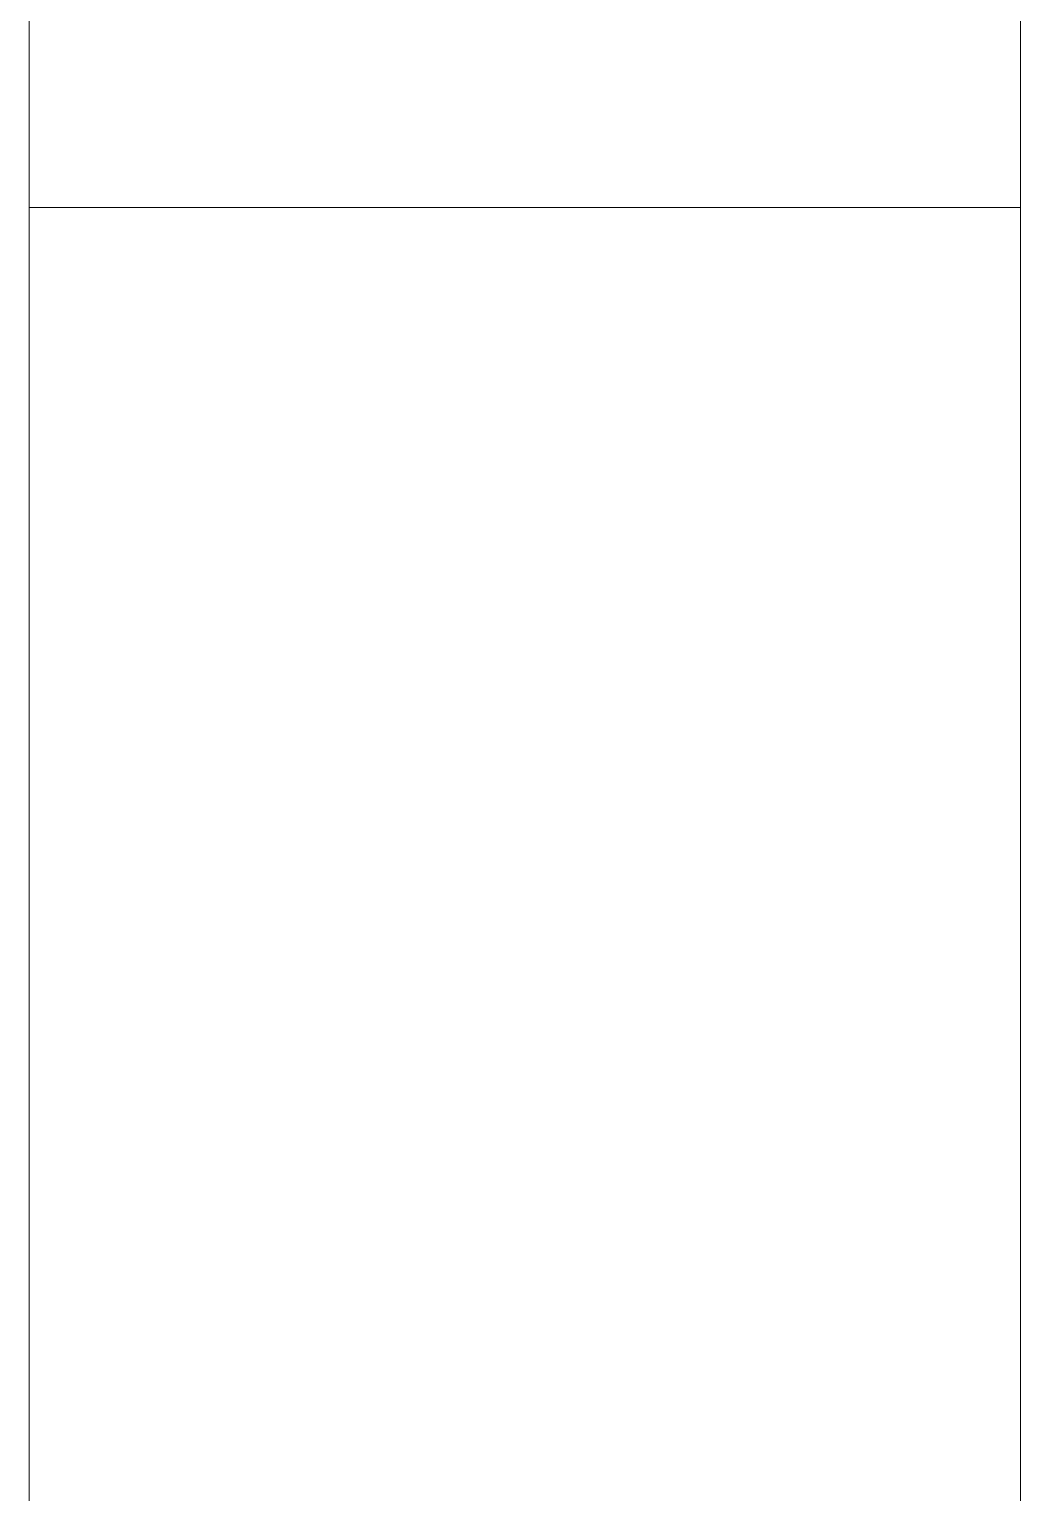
# Model space of a CAD drawing. Header units: inches. Extents: x -12418 to 242017, y -29325 to 19878.
# Drawn here: x 41306.8 to 41326.32, y -9195.37 to -9166.56 of the extents above; entities that cross this region are included whole.
import ezdxf

# ---------------------------------------------------------------- set-up
doc = ezdxf.new("R2010")
doc.units = ezdxf.units.IN
doc.header["$LTSCALE"] = 25
doc.header["$MEASUREMENT"] = 0
doc.linetypes.add('DASHDOT', pattern=[25.4, 12.7, -6.35, 0, -6.35])
doc.layers.get('0').update_dxf_attribs({"color": 8})
for name, color, linetype, lineweight in [('00-Ground Floor$0$LOADING', 253, 'Continuous', 5), ('00-Ground Floor$0$NEW Wall', 166, 'Continuous', 5), ('E-LITE-CLNG-CNDT', 6, 'DASHDOT', 35)]:
    doc.layers.add(name, color=color, linetype=linetype, lineweight=lineweight)

# ---------------------------------------------------------------- blocks, each defined once
blk = doc.blocks.new('*X101')
at = {"color": 0}
for p, q in [((5, 3), (5, 3)), ((5, 3), (5, 3)), ((5, 3), (5, 3)), ((5, 3), (5, 3)), ((5, 3), (5, 3)), ((5, 3), (5, 3)), ((5, 3), (5, 3)), ((5, 3), (5, 3)), ((5, 3), (5, 3)), ((5, 3), (5, 3)), ((5, 3), (5, 3)), ((5, 3), (5, 3)), ((5, 3), (5, 3)), ((5, 3), (5, 3)), ((5, 3), (5, 3)), ((5, 3), (5, 3)), ((5, 3), (5, 3)), ((5, 3), (5, 3)), ((5, 3), (5, 3)), ((5, 3), (5, 3)), ((5, 3), (5, 3)), ((5, 3), (5, 3)), ((5, 3), (5, 3)), ((5, 3), (5, 3)), ((5, 3), (5, 3)), ((5, 3), (5, 3)), ((5, 3), (5, 3)), ((5, 3), (5, 3)), ((5, 3), (5, 3)), ((5, 3), (5, 3)), ((5, 3), (5, 3)), ((5, 3), (5, 3)), ((5, 3), (5, 3)), ((5, 3), (5, 3)), ((5, 3), (5, 3)), ((5, 3), (5, 3)), ((5, 3), (5, 3)), ((5, 3), (5, 3)), ((5, 3), (5, 3)), ((5, 3), (5, 3)), ((5, 3), (5, 3)), ((5, 3), (5, 3)), ((5, 3), (5, 3)), ((5, 3), (5, 3)), ((5, 3), (5, 3)), ((5, 3), (5, 3)), ((5, 3), (5, 3)), ((5, 3), (5, 3)), ((5, 3), (5, 3)), ((5, 3), (5, 3)), ((5, 3), (5, 3)), ((5, 3), (5, 3)), ((5, 3), (5, 3)), ((5, 3), (5, 3)), ((5, 3), (5, 3)), ((5, 3), (5, 3)), ((5, 3), (5, 3)), ((5, 3), (5, 3)), ((5, 3), (5, 3)), ((5, 3), (5, 3)), ((5, 3), (5, 3)), ((5, 3), (5, 3)), ((5, 3), (5, 3)), ((5, 3), (5, 3)), ((5, 3), (5, 3)), ((5, 3), (5, 3)), ((6, 3), (5, 3)), ((5, 3), (5, 3)), ((6, 3), (5, 3)), ((5, 3), (5, 3)), ((6, 3), (5, 3)), ((5, 3), (5, 3)), ((6, 3), (5, 3)), ((5, 3), (5, 3)), ((5, 3), (5, 3)), ((5, 3), (5, 3)), ((5, 3), (5, 3)), ((5, 3), (5, 3)), ((5, 3), (5, 3)), ((5, 3), (5, 3)), ((5, 3), (5, 3)), ((5, 3), (5, 3)), ((5, 3), (5, 3)), ((5, 3), (5, 3)), ((5, 3), (5, 3)), ((5, 3), (5, 3)), ((5, 3), (5, 3)), ((5, 3), (5, 3)), ((5, 3), (5, 3)), ((5, 3), (5, 3)), ((5, 3), (5, 3)), ((5, 3), (5, 3)), ((5, 3), (5, 3)), ((5, 3), (5, 3)), ((5, 3), (5, 3)), ((5, 3), (5, 3)), ((6, 3), (6, 3)), ((6, 3), (6, 3)), ((6, 3), (6, 3)), ((6, 3), (6, 3)), ((6, 3), (6, 3)), ((6, 3), (6, 3)), ((6, 3), (6, 3)), ((6, 3), (6, 3)), ((6, 3), (6, 3)), ((6, 3), (6, 3)), ((6, 3), (6, 3)), ((6, 3), (6, 3)), ((6, 3), (6, 3)), ((6, 3), (6, 3)), ((6, 3), (6, 3)), ((6, 3), (6, 3)), ((6, 3), (6, 3)), ((6, 3), (6, 3)), ((6, 3), (6, 3)), ((6, 3), (6, 3)), ((6, 3), (6, 3)), ((6, 3), (6, 3)), ((6, 3), (6, 3)), ((6, 3), (6, 3)), ((6, 3), (6, 3)), ((6, 3), (6, 3)), ((6, 3), (6, 3)), ((6, 3), (6, 3)), ((6, 3), (6, 3)), ((6, 3), (6, 3)), ((6, 3), (6, 3)), ((6, 3), (6, 3)), ((6, 3), (6, 3)), ((6, 3), (6, 3)), ((6, 3), (6, 3)), ((6, 3), (6, 3)), ((6, 3), (6, 3)), ((6, 3), (6, 3)), ((6, 3), (6, 3)), ((6, 3), (6, 3)), ((6, 3), (6, 3)), ((6, 3), (6, 3)), ((6, 3), (6, 3)), ((6, 3), (6, 3)), ((6, 3), (6, 3)), ((6, 3), (6, 3)), ((6, 3), (6, 3)), ((6, 3), (6, 3)), ((6, 3), (6, 3)), ((6, 3), (6, 3)), ((6, 3), (6, 3)), ((6, 3), (6, 3)), ((6, 3), (6, 3)), ((6, 3), (6, 3)), ((6, 3), (6, 3)), ((6, 3), (6, 3)), ((6, 3), (6, 3)), ((6, 3), (6, 3)), ((6, 3), (6, 3)), ((6, 3), (6, 3)), ((6, 3), (6, 3)), ((6, 3), (6, 3)), ((6, 3), (6, 3)), ((6, 3), (6, 3)), ((6, 3), (6, 3)), ((6, 3), (6, 3)), ((6, 3), (6, 3)), ((6, 3), (6, 3)), ((6, 3), (6, 3)), ((6, 3), (6, 3)), ((6, 3), (6, 3)), ((6, 3), (6, 3)), ((6, 3), (6, 3)), ((6, 3), (6, 3)), ((6, 3), (6, 3)), ((6, 3), (6, 3)), ((6, 3), (6, 3)), ((6, 3), (6, 3)), ((6, 3), (6, 3)), ((6, 3), (6, 3)), ((6, 3), (6, 3)), ((6, 3), (6, 3)), ((6, 3), (6, 3)), ((6, 3), (6, 3)), ((6, 3), (6, 3)), ((6, 3), (6, 3)), ((6, 3), (6, 3)), ((6, 3), (6, 3)), ((6, 3), (6, 3)), ((6, 3), (6, 3)), ((6, 3), (6, 3)), ((6, 3), (6, 3)), ((6, 3), (6, 3)), ((6, 3), (6, 3)), ((6, 3), (6, 3)), ((6, 3), (6, 3)), ((6, 3), (6, 3)), ((6, 3), (6, 3)), ((6, 3), (6, 3)), ((6, 3), (6, 3)), ((6, 3), (6, 3)), ((6, 3), (6, 3)), ((6, 3), (6, 3)), ((6, 3), (6, 3)), ((6, 3), (6, 3)), ((6, 3), (6, 3)), ((6, 3), (6, 3)), ((6, 3), (6, 3)), ((6, 3), (6, 3)), ((6, 3), (6, 3)), ((6, 3), (6, 3)), ((6, 3), (6, 3)), ((6, 3), (6, 3)), ((6, 3), (6, 3)), ((6, 3), (6, 3)), ((6, 3), (6, 3)), ((6, 3), (6, 3)), ((6, 3), (6, 3)), ((6, 3), (6, 3)), ((6, 3), (6, 3)), ((6, 3), (6, 3)), ((6, 3), (6, 3)), ((6, 3), (6, 3)), ((6, 3), (6, 3)), ((6, 3), (6, 3)), ((6, 3), (6, 3)), ((6, 3), (6, 3)), ((6, 3), (6, 3)), ((6, 3), (6, 3)), ((6, 3), (6, 3)), ((6, 3), (6, 3)), ((6, 3), (6, 3)), ((6, 3), (6, 3)), ((6, 3), (6, 3)), ((6, 3), (6, 3)), ((6, 3), (6, 3)), ((6, 3), (6, 3)), ((6, 3), (6, 3)), ((6, 3), (6, 3)), ((6, 3), (6, 3)), ((6, 3), (6, 3)), ((6, 3), (6, 3)), ((6, 3), (6, 3)), ((6, 3), (6, 3)), ((6, 3), (6, 3)), ((6, 3), (6, 3)), ((6, 3), (6, 3)), ((6, 3), (6, 3)), ((6, 3), (6, 3)), ((6, 3), (6, 3)), ((6, 3), (6, 3)), ((6, 3), (6, 3)), ((6, 3), (6, 3)), ((6, 3), (6, 3)), ((6, 3), (6, 3)), ((6, 3), (6, 3)), ((6, 3), (6, 3)), ((6, 3), (6, 3)), ((6, 3), (6, 3)), ((6, 3), (6, 3)), ((6, 3), (6, 3)), ((6, 3), (6, 3)), ((6, 3), (6, 3)), ((6, 3), (6, 3)), ((6, 3), (6, 3)), ((6, 3), (6, 3)), ((6, 3), (6, 3)), ((6, 3), (6, 3)), ((6, 3), (6, 3)), ((6, 3), (6, 3)), ((6, 3), (6, 3)), ((6, 3), (6, 3)), ((6, 3), (6, 3)), ((6, 3), (6, 3)), ((6, 3), (6, 3)), ((6, 3), (6, 3)), ((6, 3), (6, 3)), ((6, 3), (6, 3)), ((6, 3), (6, 3)), ((6, 3), (6, 3)), ((6, 3), (6, 3)), ((6, 3), (6, 3)), ((6, 3), (6, 3)), ((6, 3), (6, 3)), ((6, 3), (6, 3)), ((6, 3), (6, 3)), ((6, 3), (6, 3)), ((6, 3), (6, 3)), ((6, 3), (6, 3)), ((6, 3), (6, 3)), ((6, 3), (6, 3)), ((6, 3), (6, 3)), ((6, 3), (6, 3)), ((6, 3), (6, 3)), ((6, 3), (6, 3)), ((6, 3), (6, 3)), ((6, 3), (6, 3)), ((6, 3), (6, 3)), ((6, 3), (6, 3)), ((6, 3), (6, 3)), ((6, 3), (6, 3)), ((6, 3), (6, 3)), ((6, 3), (6, 3)), ((6, 3), (6, 3)), ((6, 3), (5, 3)), ((6, 3), (5, 3)), ((6, 3), (5, 3)), ((6, 3), (5, 3)), ((6, 3), (5, 3)), ((6, 3), (6, 3)), ((6, 3), (6, 3)), ((6, 3), (6, 3)), ((6, 3), (6, 3)), ((6, 3), (6, 3)), ((6, 3), (6, 3)), ((6, 3), (6, 3)), ((6, 3), (6, 3)), ((6, 3), (6, 3)), ((6, 3), (6, 3)), ((6, 3), (6, 3)), ((6, 3), (6, 3)), ((6, 3), (6, 3)), ((6, 3), (6, 3)), ((6, 3), (6, 3)), ((6, 3), (6, 3)), ((6, 3), (6, 3)), ((6, 3), (6, 3)), ((6, 3), (6, 3)), ((6, 3), (6, 3)), ((6, 3), (6, 3)), ((6, 3), (6, 3)), ((6, 3), (6, 3)), ((6, 3), (6, 3)), ((6, 3), (6, 3)), ((6, 3), (6, 3)), ((6, 3), (6, 3)), ((6, 3), (6, 3)), ((6, 3), (6, 3)), ((6, 3), (6, 3)), ((6, 3), (6, 3)), ((6, 3), (6, 3)), ((6, 3), (6, 3)), ((6, 3), (6, 3)), ((6, 3), (6, 3)), ((6, 3), (6, 3)), ((6, 3), (6, 3)), ((6, 3), (6, 3)), ((6, 3), (6, 3)), ((6, 3), (6, 3)), ((6, 3), (6, 3)), ((6, 3), (6, 3)), ((6, 3), (6, 3)), ((6, 3), (6, 3)), ((6, 3), (6, 3)), ((6, 3), (6, 3)), ((6, 3), (6, 3)), ((6, 3), (6, 3)), ((6, 3), (6, 3)), ((6, 3), (6, 3)), ((6, 3), (6, 3)), ((6, 3), (6, 3)), ((6, 3), (6, 3)), ((6, 3), (6, 3)), ((6, 3), (6, 3)), ((6, 3), (6, 3)), ((6, 3), (6, 3)), ((6, 3), (6, 3)), ((6, 3), (6, 3)), ((6, 3), (6, 3)), ((6, 3), (6, 3)), ((6, 3), (6, 3)), ((6, 3), (6, 3)), ((6, 3), (6, 3)), ((6, 3), (6, 3)), ((6, 3), (6, 3)), ((6, 3), (6, 3)), ((6, 3), (6, 3)), ((6, 3), (6, 3)), ((6, 3), (6, 3)), ((6, 3), (6, 3)), ((6, 3), (6, 3)), ((6, 3), (6, 3)), ((6, 3), (6, 3)), ((6, 3), (6, 3)), ((6, 3), (6, 3)), ((6, 3), (6, 3)), ((6, 3), (6, 3)), ((6, 3), (6, 3)), ((6, 3), (6, 3)), ((6, 3), (6, 3)), ((6, 3), (6, 3)), ((6, 3), (6, 3)), ((6, 3), (6, 3)), ((6, 3), (6, 3)), ((6, 3), (6, 3)), ((6, 3), (6, 3)), ((6, 3), (6, 3)), ((6, 3), (6, 3)), ((6, 3), (6, 3)), ((6, 3), (6, 3)), ((6, 3), (6, 3)), ((6, 3), (6, 3)), ((6, 3), (6, 3)), ((6, 3), (6, 3)), ((6, 3), (6, 3)), ((6, 3), (6, 3)), ((6, 3), (6, 3)), ((6, 3), (6, 3)), ((6, 3), (6, 3)), ((6, 3), (6, 3)), ((6, 3), (6, 3)), ((6, 3), (6, 3)), ((6, 3), (6, 3)), ((6, 3), (6, 3)), ((6, 3), (6, 3)), ((6, 3), (6, 3)), ((6, 3), (6, 3)), ((6, 3), (6, 3)), ((6, 3), (6, 3)), ((6, 3), (6, 3)), ((6, 3), (6, 3)), ((6, 3), (6, 3)), ((6, 3), (6, 3)), ((6, 3), (6, 3)), ((6, 3), (6, 3)), ((6, 3), (6, 3)), ((6, 3), (6, 3)), ((6, 3), (6, 3)), ((6, 3), (6, 3)), ((6, 3), (6, 3)), ((6, 3), (6, 3)), ((6, 3), (6, 3)), ((6, 3), (6, 3)), ((6, 3), (6, 3)), ((6, 3), (6, 3)), ((6, 3), (6, 3)), ((6, 3), (6, 3)), ((6, 3), (6, 3)), ((6, 3), (6, 3)), ((6, 3), (6, 3)), ((6, 3), (6, 3)), ((6, 3), (6, 3)), ((6, 3), (6, 3)), ((6, 3), (6, 3)), ((6, 3), (6, 3)), ((6, 3), (6, 3)), ((6, 3), (6, 3)), ((6, 3), (6, 3)), ((6, 3), (6, 3)), ((6, 3), (6, 3)), ((6, 3), (6, 3)), ((6, 3), (6, 3)), ((6, 3), (6, 3)), ((6, 3), (6, 3)), ((6, 3), (6, 3)), ((6, 3), (6, 3)), ((6, 3), (6, 3)), ((6, 3), (6, 3)), ((6, 3), (6, 3)), ((6, 3), (6, 3)), ((6, 3), (6, 3)), ((6, 3), (6, 3)), ((6, 3), (6, 3)), ((6, 3), (6, 3)), ((6, 3), (6, 3)), ((6, 3), (6, 3)), ((6, 3), (6, 3)), ((6, 3), (6, 3)), ((6, 3), (6, 3)), ((6, 3), (6, 3)), ((6, 3), (6, 3)), ((6, 3), (6, 3)), ((6, 3), (6, 3)), ((6, 3), (6, 3)), ((6, 3), (6, 3)), ((6, 3), (6, 3)), ((6, 3), (6, 3)), ((6, 3), (6, 3)), ((6, 3), (6, 3)), ((6, 3), (6, 3)), ((6, 3), (6, 3)), ((6, 3), (6, 3)), ((6, 3), (6, 3)), ((6, 3), (6, 3)), ((6, 3), (6, 3)), ((6, 3), (6, 3)), ((6, 3), (6, 3)), ((6, 3), (6, 3)), ((6, 3), (6, 3)), ((6, 3), (6, 3)), ((6, 3), (6, 3)), ((6, 3), (6, 3)), ((6, 3), (6, 3)), ((6, 3), (6, 3)), ((6, 3), (6, 3)), ((6, 3), (6, 3)), ((6, 3), (6, 3)), ((6, 3), (6, 3)), ((6, 3), (6, 3)), ((6, 3), (6, 3)), ((6, 3), (6, 3)), ((6, 3), (6, 3)), ((6, 3), (6, 3)), ((6, 3), (6, 3)), ((6, 3), (6, 3)), ((6, 3), (6, 3)), ((6, 3), (6, 3)), ((6, 3), (6, 3)), ((6, 3), (6, 3)), ((6, 3), (6, 3)), ((6, 3), (6, 3)), ((6, 3), (6, 3)), ((6, 3), (6, 3)), ((6, 3), (6, 3)), ((6, 3), (6, 3)), ((6, 3), (6, 3)), ((6, 3), (6, 3)), ((6, 3), (6, 3)), ((6, 3), (6, 3)), ((6, 3), (6, 3)), ((6, 3), (6, 3)), ((6, 3), (6, 3)), ((6, 3), (6, 3)), ((6, 3), (6, 3)), ((6, 3), (6, 3)), ((6, 3), (6, 3)), ((6, 3), (6, 3)), ((6, 3), (6, 3)), ((6, 3), (6, 3)), ((6, 3), (6, 3)), ((6, 3), (6, 3)), ((6, 3), (6, 3)), ((6, 3), (6, 3)), ((6, 3), (6, 3)), ((6, 3), (6, 3)), ((6, 3), (6, 3)), ((6, 3), (6, 3)), ((6, 3), (6, 3)), ((6, 3), (6, 3)), ((6, 3), (6, 3)), ((6, 3), (6, 3)), ((6, 3), (6, 3)), ((6, 3), (6, 3)), ((6, 3), (6, 3)), ((6, 3), (6, 3)), ((6, 3), (6, 3)), ((6, 3), (6, 3)), ((6, 3), (6, 3)), ((6, 3), (6, 3)), ((6, 3), (6, 3)), ((6, 3), (6, 3)), ((6, 3), (6, 3)), ((6, 3), (6, 3)), ((6, 3), (6, 3)), ((6, 3), (6, 3)), ((6, 3), (6, 3)), ((6, 3), (6, 3)), ((6, 3), (6, 3)), ((6, 3), (6, 3)), ((6, 3), (6, 3)), ((6, 3), (6, 3)), ((6, 3), (6, 3)), ((6, 3), (6, 3)), ((6, 3), (6, 3)), ((6, 3), (6, 3)), ((6, 3), (6, 3)), ((6, 3), (6, 3)), ((6, 3), (6, 3)), ((6, 3), (6, 3)), ((6, 3), (6, 3)), ((6, 3), (6, 3)), ((6, 3), (6, 3)), ((6, 3), (6, 3)), ((6, 3), (6, 3)), ((6, 3), (6, 3)), ((6, 3), (6, 3)), ((6, 3), (6, 3)), ((6, 3), (6, 3)), ((6, 3), (6, 3)), ((6, 3), (6, 3)), ((6, 3), (6, 3)), ((6, 3), (6, 3)), ((6, 3), (6, 3)), ((6, 3), (6, 3)), ((6, 3), (6, 3)), ((6, 3), (6, 3)), ((6, 3), (6, 3)), ((6, 3), (6, 3)), ((6, 3), (6, 3)), ((6, 3), (6, 3)), ((6, 3), (6, 3)), ((6, 3), (6, 3)), ((6, 3), (6, 3)), ((6, 3), (6, 3)), ((6, 3), (6, 3)), ((6, 3), (6, 3)), ((6, 3), (6, 3)), ((6, 3), (6, 3)), ((6, 3), (6, 3)), ((6, 3), (6, 3)), ((6, 3), (6, 3)), ((6, 3), (6, 3)), ((6, 3), (6, 3)), ((6, 3), (6, 3)), ((6, 3), (6, 3)), ((6, 3), (6, 3)), ((6, 3), (6, 3)), ((6, 3), (6, 3)), ((6, 3), (6, 3)), ((6, 3), (6, 3)), ((6, 3), (6, 3)), ((6, 3), (6, 3)), ((6, 3), (6, 3)), ((6, 3), (6, 3)), ((6, 3), (6, 3)), ((6, 3), (6, 3)), ((6, 3), (6, 3)), ((6, 3), (6, 3)), ((6, 3), (6, 3)), ((6, 3), (6, 3)), ((6, 3), (6, 3)), ((6, 3), (6, 3)), ((6, 3), (6, 3)), ((6, 3), (6, 3)), ((6, 3), (6, 3)), ((6, 3), (6, 3))]:
    blk.add_line(p, q, dxfattribs=at)
blk = doc.blocks.new('*X102')
at = {"color": 0}
for p, q in [((13, 1), (13, 1)), ((13, 1), (13, 1)), ((13, 1), (13, 1)), ((13, 1), (13, 1)), ((13, 1), (13, 1)), ((13, 1), (13, 1)), ((13, 1), (13, 1)), ((13, 1), (13, 1)), ((13, 1), (13, 1)), ((13, 1), (13, 1)), ((13, 1), (13, 1)), ((13, 1), (13, 1)), ((13, 1), (13, 1)), ((13, 1), (13, 1)), ((13, 1), (13, 1)), ((13, 1), (14, 1)), ((13, 1), (14, 1)), ((13, 1), (14, 1)), ((13, 1), (13, 1)), ((13, 1), (13, 1)), ((13, 1), (13, 1)), ((13, 1), (13, 1)), ((13, 1), (13, 1)), ((13, 1), (13, 1)), ((13, 1), (13, 1)), ((13, 1), (13, 1)), ((13, 1), (13, 1)), ((13, 1), (13, 1)), ((13, 1), (13, 1)), ((13, 1), (13, 1)), ((13, 1), (13, 1)), ((13, 1), (13, 1)), ((13, 1), (13, 1)), ((13, 1), (13, 1)), ((13, 1), (13, 1)), ((13, 1), (13, 1)), ((13, 1), (13, 1)), ((13, 1), (13, 1)), ((13, 1), (13, 1)), ((13, 1), (13, 1)), ((13, 1), (13, 1)), ((13, 1), (13, 1)), ((13, 1), (13, 1)), ((13, 1), (13, 1)), ((13, 1), (13, 1)), ((13, 1), (13, 1)), ((13, 1), (13, 1)), ((13, 1), (13, 1)), ((13, 1), (13, 1)), ((13, 1), (13, 1)), ((13, 1), (13, 1)), ((13, 1), (13, 1)), ((13, 1), (13, 1)), ((13, 1), (13, 1)), ((13, 1), (13, 1)), ((13, 1), (13, 1)), ((13, 1), (13, 1)), ((13, 1), (13, 1)), ((13, 1), (13, 1)), ((13, 1), (13, 1)), ((13, 1), (13, 1)), ((13, 1), (13, 1)), ((13, 1), (13, 1)), ((13, 1), (13, 1)), ((13, 1), (13, 1)), ((13, 1), (13, 1)), ((13, 1), (13, 1)), ((13, 1), (13, 1)), ((13, 1), (13, 1)), ((13, 1), (13, 1)), ((13, 1), (13, 1)), ((13, 1), (13, 1)), ((13, 1), (13, 1)), ((13, 1), (13, 1)), ((13, 1), (13, 1)), ((13, 1), (13, 1)), ((13, 1), (13, 1)), ((13, 1), (13, 1)), ((13, 1), (13, 1)), ((13, 1), (13, 1)), ((13, 1), (13, 1)), ((13, 1), (13, 1)), ((13, 1), (13, 1)), ((13, 1), (13, 1)), ((13, 1), (13, 1)), ((13, 1), (13, 1)), ((13, 1), (13, 1)), ((13, 1), (13, 1)), ((13, 1), (13, 1)), ((13, 1), (13, 1)), ((13, 1), (13, 1)), ((13, 1), (13, 1)), ((13, 1), (13, 1)), ((13, 1), (13, 1)), ((13, 1), (13, 1)), ((13, 1), (13, 1)), ((13, 1), (13, 1)), ((13, 1), (13, 1)), ((13, 1), (13, 1)), ((13, 1), (13, 1)), ((13, 1), (13, 1)), ((13, 1), (13, 1)), ((13, 1), (13, 1)), ((13, 1), (13, 1)), ((13, 1), (13, 1)), ((13, 1), (13, 1)), ((13, 1), (13, 1)), ((13, 1), (13, 1)), ((13, 1), (13, 1)), ((13, 1), (13, 1)), ((13, 1), (13, 1)), ((13, 1), (13, 1)), ((13, 1), (13, 1)), ((13, 1), (13, 1)), ((13, 1), (13, 1)), ((13, 1), (13, 1)), ((13, 1), (13, 1)), ((13, 1), (13, 1)), ((13, 1), (13, 1)), ((13, 1), (13, 1)), ((13, 1), (13, 1)), ((13, 1), (13, 1)), ((13, 1), (13, 1)), ((13, 1), (14, 1)), ((13, 0), (13, 0)), ((13, 0), (13, 0)), ((13, 0), (13, 0)), ((13, 0), (13, 0)), ((13, 0), (13, 0)), ((13, 0), (13, 0)), ((13, 0), (13, 0)), ((13, 0), (13, 0)), ((13, 0), (13, 0)), ((13, 0), (13, 0)), ((13, 0), (13, 0)), ((13, 0), (13, 0)), ((13, 0), (13, 0)), ((13, 0), (13, 0)), ((13, 0), (13, 0)), ((13, 0), (13, 0)), ((13, 0), (13, 0)), ((13, 0), (13, 0)), ((13, 0), (13, 0)), ((13, 0), (13, 0)), ((13, 0), (13, 0)), ((13, 0), (13, 0)), ((13, 0), (13, 0)), ((13, 0), (13, 0)), ((13, 0), (13, 0)), ((13, 0), (13, 0)), ((13, 0), (13, 0)), ((13, 0), (13, 0)), ((13, 0), (13, 0)), ((13, 0), (13, 0)), ((13, 0), (13, 0)), ((13, 0), (13, 0)), ((13, 0), (13, 0)), ((13, 0), (13, 0)), ((13, 0), (13, 0)), ((13, 0), (13, 0)), ((13, 0), (13, 0)), ((13, 0), (13, 0)), ((13, 0), (13, 0)), ((13, 0), (13, 0)), ((13, 0), (13, 0)), ((13, 0), (13, 0)), ((13, 0), (13, 0)), ((13, 0), (13, 0)), ((13, 0), (13, 0)), ((13, 0), (13, 0)), ((13, 0), (13, 0)), ((13, 0), (13, 0)), ((13, 0), (14, 0)), ((13, 0), (14, 0)), ((13, 0), (13, 0)), ((13, 0), (14, 0)), ((14, 1), (14, 1)), ((14, 1), (14, 1)), ((14, 1), (14, 1)), ((14, 1), (14, 1)), ((14, 1), (14, 1)), ((14, 1), (14, 1)), ((14, 1), (14, 1)), ((14, 1), (14, 1)), ((14, 1), (14, 1)), ((14, 1), (14, 1)), ((14, 1), (14, 1)), ((14, 1), (14, 1)), ((14, 1), (14, 1)), ((14, 1), (14, 1)), ((14, 1), (14, 1)), ((14, 1), (14, 1)), ((14, 1), (14, 1)), ((14, 1), (14, 1)), ((14, 1), (14, 1)), ((14, 1), (14, 1)), ((14, 1), (14, 1)), ((14, 1), (14, 1)), ((14, 1), (14, 1)), ((14, 1), (14, 1)), ((14, 1), (14, 1)), ((14, 1), (14, 1)), ((14, 1), (14, 1)), ((14, 1), (14, 1)), ((14, 1), (14, 1)), ((14, 1), (14, 1)), ((14, 1), (14, 1)), ((14, 1), (14, 1)), ((14, 1), (14, 1)), ((14, 1), (14, 1)), ((14, 1), (14, 1)), ((14, 1), (14, 1)), ((14, 1), (14, 1)), ((14, 1), (14, 1)), ((14, 1), (14, 1)), ((14, 1), (14, 1)), ((14, 1), (14, 1)), ((14, 1), (14, 1)), ((14, 1), (14, 1)), ((14, 1), (14, 1)), ((14, 1), (14, 1)), ((14, 1), (14, 1)), ((14, 1), (14, 1)), ((14, 1), (14, 1)), ((14, 1), (14, 1)), ((14, 1), (14, 1)), ((14, 1), (14, 1)), ((14, 1), (14, 1)), ((14, 1), (14, 1)), ((14, 1), (14, 1)), ((14, 1), (14, 1)), ((14, 1), (14, 1)), ((14, 1), (14, 1)), ((14, 1), (14, 1)), ((14, 1), (14, 1)), ((14, 1), (14, 1)), ((14, 1), (14, 1)), ((14, 1), (14, 1)), ((14, 1), (14, 1)), ((14, 1), (14, 1)), ((14, 1), (14, 1)), ((14, 1), (14, 1)), ((14, 1), (14, 1)), ((14, 1), (14, 1)), ((14, 1), (14, 1)), ((14, 1), (14, 1)), ((14, 1), (14, 1)), ((14, 1), (14, 1)), ((14, 1), (14, 1)), ((14, 1), (14, 1)), ((14, 1), (14, 1)), ((14, 1), (14, 1)), ((14, 1), (14, 1)), ((14, 1), (14, 1)), ((14, 1), (14, 1)), ((14, 1), (14, 1)), ((14, 1), (14, 1)), ((14, 1), (14, 1)), ((14, 1), (14, 1)), ((14, 1), (14, 1)), ((14, 1), (14, 1)), ((14, 1), (14, 1)), ((14, 1), (14, 1)), ((14, 1), (14, 1)), ((14, 1), (14, 1)), ((14, 1), (14, 1)), ((14, 1), (14, 1)), ((14, 1), (14, 1)), ((14, 1), (14, 1)), ((14, 1), (14, 1)), ((14, 0), (14, 0)), ((14, 0), (14, 0)), ((14, 0), (14, 0)), ((14, 0), (14, 0)), ((14, 0), (14, 0)), ((14, 0), (14, 0)), ((14, 0), (14, 0)), ((14, 0), (14, 0)), ((14, 0), (14, 0)), ((14, 0), (14, 0)), ((14, 0), (14, 0)), ((14, 0), (14, 0)), ((14, 0), (14, 0)), ((14, 0), (14, 0)), ((14, 0), (14, 0)), ((14, 0), (14, 0)), ((14, 0), (14, 0)), ((14, 0), (14, 0)), ((14, 0), (14, 0)), ((14, 0), (14, 0)), ((14, 0), (14, 0)), ((14, 0), (14, 0)), ((14, 0), (14, 0)), ((14, 0), (14, 0)), ((14, 0), (14, 0)), ((14, 0), (14, 0)), ((14, 0), (14, 0)), ((14, 0), (14, 0)), ((14, 0), (14, 0)), ((14, 0), (14, 0)), ((14, 0), (14, 0)), ((14, 0), (14, 0)), ((14, 0), (14, 0)), ((14, 0), (14, 0)), ((14, 0), (14, 0)), ((14, 0), (14, 0)), ((14, 0), (14, 0)), ((14, 0), (14, 0)), ((14, 0), (14, 0)), ((14, 0), (14, 0)), ((14, 0), (14, 0)), ((14, 0), (14, 0)), ((14, 0), (14, 0)), ((14, 0), (14, 0)), ((14, 0), (14, 0)), ((14, 0), (14, 0)), ((14, 0), (14, 0)), ((14, 0), (14, 0)), ((13, 0), (13, 0)), ((13, 0), (14, 0)), ((13, 0), (13, 0)), ((13, 0), (14, 0)), ((13, 0), (13, 0)), ((13, 0), (14, 0)), ((13, 0), (13, 0)), ((13, 0), (13, 0)), ((13, 0), (13, 0)), ((13, 0), (13, 0)), ((13, 0), (14, 0)), ((13, 0), (13, 0)), ((13, 0), (14, 0)), ((13, 0), (13, 0)), ((13, 0), (14, 0)), ((13, 0), (13, 0)), ((13, 0), (14, 0)), ((13, 0), (13, 0)), ((13, 0), (14, 0)), ((13, 0), (13, 0)), ((13, 0), (14, 0)), ((13, 0), (13, 0)), ((13, 0), (14, 0)), ((13, 0), (13, 0)), ((13, 0), (13, 0)), ((13, 0), (13, 0)), ((13, 0), (14, 0)), ((13, 0), (13, 0)), ((13, 0), (14, 0)), ((13, 0), (13, 0)), ((13, 0), (14, 0)), ((13, 0), (13, 0)), ((13, 0), (14, 0)), ((13, 0), (13, 0)), ((13, 0), (13, 0)), ((13, 0), (13, 0)), ((13, 0), (13, 0)), ((13, 0), (13, 0)), ((13, 0), (13, 0)), ((13, 0), (13, 0)), ((13, 0), (13, 0)), ((13, 0), (13, 0)), ((13, 0), (13, 0)), ((13, 0), (13, 0)), ((13, 0), (13, 0)), ((13, 0), (13, 0)), ((13, 0), (13, 0)), ((13, 0), (13, 0)), ((13, 0), (13, 0)), ((13, 0), (13, 0)), ((13, 0), (13, 0)), ((13, 0), (13, 0)), ((13, 0), (13, 0)), ((13, 0), (13, 0)), ((13, 0), (13, 0)), ((13, 0), (13, 0)), ((13, 0), (13, 0)), ((13, 0), (13, 0)), ((13, 0), (13, 0)), ((13, 0), (13, 0)), ((13, 0), (13, 0)), ((13, 0), (13, 0)), ((13, 0), (13, 0)), ((13, 0), (13, 0)), ((13, -1), (13, -1)), ((13, -1), (13, -1)), ((13, -1), (13, -1)), ((13, -1), (13, -1)), ((13, -1), (13, -1)), ((13, -1), (14, -1)), ((13, -1), (13, -1)), ((14, 0), (14, 0)), ((14, 0), (14, 0)), ((14, 0), (14, 0)), ((14, 0), (14, 0)), ((14, 0), (14, 0)), ((14, 0), (14, 0)), ((14, 0), (14, 0)), ((14, 0), (14, 0)), ((14, 0), (14, 0)), ((14, 0), (14, 0)), ((14, 0), (14, 0)), ((14, 0), (14, 0)), ((14, 0), (14, 0)), ((14, 0), (14, 0)), ((14, 0), (14, 0)), ((13, 0), (14, 0)), ((14, 0), (14, 0)), ((14, 0), (14, 0)), ((14, 0), (14, 0)), ((14, 0), (14, 0)), ((14, 0), (14, 0)), ((14, 0), (14, 0)), ((14, 0), (14, 0)), ((14, 0), (14, 0)), ((14, 0), (14, 0)), ((14, 0), (14, 0)), ((14, 0), (14, 0)), ((14, 0), (14, 0)), ((14, 0), (14, 0)), ((14, 0), (14, 0)), ((14, 0), (14, 0)), ((14, 0), (14, 0)), ((14, 0), (14, 0)), ((14, 0), (14, 0)), ((14, 0), (14, 0)), ((14, 0), (14, 0)), ((14, 0), (14, 0)), ((14, 0), (14, 0)), ((14, 0), (14, 0)), ((14, 0), (14, 0)), ((14, 0), (14, 0)), ((14, 0), (14, 0)), ((14, 0), (14, 0)), ((14, 0), (14, 0)), ((14, 0), (14, 0)), ((14, 0), (14, 0)), ((14, 0), (14, 0)), ((14, 0), (14, 0)), ((14, 0), (14, 0)), ((14, 0), (14, 0)), ((14, -1), (14, -1)), ((14, -1), (14, -1)), ((14, -1), (14, -1)), ((14, -1), (14, -1)), ((14, -1), (14, -1))]:
    blk.add_line(p, q, dxfattribs=at)
blk = doc.blocks.new('00-Ground Floor$0$GF21018-P')
at = {"color": 0}
for p, q in [((0.220494, 0.475631), (0.220494, 0.067498)), ((0.240011, 0.322592), (0.240011, 0.140001)), ((0.220494, 0.293723), (0.240011, 0.293723))]:
    blk.add_line(p, q, dxfattribs=at)
for points in [[(0.240011, 0.293723), (0.240011, 0.293723), (0.240011, 0.293723), (0.240011, 0.293723), (0.240011, 0.293723), (0.240011, 0.293723), (0.240011, 0.293723), (0.240011, 0.293723), (0.240011, 0.293723), (0.240011, 0.293723), (0.240011, 0.293723), (0.240011, 0.293723), (0.240011, 0.293723), (0.240011, 0.293723), (0.240011, 0.293723), (0.240011, 0.293723), (0.240011, 0.293723), (0.240011, 0.293723), (0.240011, 0.293723), (0.240011, 0.293723), (0.240011, 0.293723), (0.240011, 0.293723), (0.240011, 0.293723), (0.240011, 0.293723), (0.240011, 0.293723), (0.240011, 0.293723), (0.240011, 0.293723), (0.240011, 0.293723), (0.240011, 0.293723), (0.240011, 0.293723), (0.240011, 0.293723), (0.240011, 0.293723), (0.240011, 0.293723), (0.240011, 0.293723), (0.240011, 0.293723), (0.240011, 0.293723), (0.240011, 0.293723), (0.240011, 0.293723), (0.240011, 0.293723), (0.240011, 0.293723), (0.240011, 0.293723), (0.240011, 0.293723), (0.240011, 0.293723), (0.240011, 0.293723), (0.240011, 0.293723), (0.240011, 0.293723), (0.240011, 0.293723), (0.240011, 0.293723), (0.240011, 0.293723), (0.240011, 0.293723), (0.240011, 0.293723), (0.240011, 0.293723), (0.240011, 0.293723), (0.240011, 0.293723), (0.240011, 0.293723), (0.240011, 0.293723), (0.240011, 0.293723), (0.240011, 0.293723), (0.240011, 0.293723), (0.240011, 0.293723), (0.240011, 0.293723), (0.240011, 0.293723), (0.240011, 0.293723), (0.240011, 0.293723), (0.240011, 0.293723), (0.240011, 0.293723), (0.240011, 0.293723), (0.240011, 0.293723), (0.240011, 0.293723), (0.240011, 0.293723), (0.240011, 0.293723), (0.240011, 0.293723), (0.240011, 0.293723), (0.240011, 0.293723), (0.240011, 0.293723), (0.240011, 0.293723), (0.240011, 0.293723), (0.240011, 0.293723), (0.240011, 0.293723), (0.240011, 0.293723), (0.240011, 0.293723), (0.240011, 0.293723), (0.240011, 0.293723), (0.240011, 0.293723), (0.240011, 0.293723), (0.240011, 0.293723), (0.240011, 0.293723), (0.240011, 0.293723), (0.240011, 0.293723), (0.240011, 0.293723), (0.240011, 0.293723), (0.240011, 0.293723), (0.240011, 0.293723), (0.240011, 0.293723), (0.240011, 0.293723), (0.240011, 0.293723), (0.240011, 0.293723), (0.240011, 0.293723), (0.240011, 0.293723), (0.240011, 0.293723), (0.240011, 0.293723), (0.240011, 0.293723), (0.240011, 0.293723), (0.240011, 0.293723), (0.240011, 0.293723), (0.240011, 0.293723), (0.240011, 0.293723), (0.240011, 0.293723), (0.240011, 0.293723), (0.240011, 0.293723), (0.240011, 0.293723), (0.240011, 0.293723), (0.240011, 0.293723), (0.240011, 0.293723), (0.240011, 0.293723), (0.240011, 0.293723), (0.240011, 0.293723), (0.240011, 0.293723), (0.240011, 0.293723), (0.240011, 0.293723), (0.240011, 0.293723), (0.240011, 0.293723), (0.240011, 0.293723), (0.240011, 0.293723), (0.240011, 0.293723), (0.240011, 0.293723), (0.240011, 0.293723), (0.240011, 0.293723), (0.240011, 0.293723), (0.240011, 0.293723), (0.240011, 0.293723), (0.240011, 0.293723), (0.240011, 0.293723), (0.240011, 0.293723), (0.240011, 0.293723), (0.240011, 0.293723), (0.240011, 0.293723), (0.240011, 0.293723), (0.240011, 0.293723), (0.240011, 0.293723), (0.240011, 0.293723), (0.240011, 0.293723), (0.240011, 0.293723), (0.240011, 0.293723), (0.240011, 0.293723), (0.240011, 0.293723), (0.240011, 0.293723), (0.240011, 0.293723), (0.240011, 0.293723), (0.240011, 0.293723), (0.240011, 0.293723), (0.240011, 0.293723), (0.240011, 0.293723), (0.240011, 0.293723), (0.240011, 0.293723), (0.240011, 0.293723), (0.240011, 0.293723), (0.240011, 0.293723), (0.240011, 0.293723), (0.240011, 0.293723), (0.240011, 0.293723), (0.240011, 0.293723), (0.240011, 0.293723), (0.240011, 0.293723), (0.240011, 0.293723), (0.240011, 0.293723), (0.240011, 0.293723), (0.240011, 0.293723), (0.240011, 0.293723), (0.240011, 0.293723), (0.240011, 0.293723), (0.240011, 0.293723), (0.240011, 0.293723), (0.240011, 0.293723), (0.240011, 0.293723), (0.240011, 0.293723), (0.240011, 0.293723), (0.240011, 0.293723), (0.240011, 0.293723), (0.240011, 0.293723), (0.240011, 0.293723), (0.240011, 0.293723), (0.240011, 0.293723), (0.240011, 0.293723), (0.240011, 0.293723), (0.240011, 0.293723), (0.240011, 0.293723), (0.240011, 0.293723), (0.240011, 0.293723), (0.240011, 0.293723), (0.240011, 0.293723), (0.240011, 0.293723), (0.240011, 0.293723), (0.240011, 0.293723), (0.240011, 0.293723), (0.240011, 0.293723), (0.240011, 0.293723), (0.240011, 0.293723), (0.240011, 0.293723), (0.240011, 0.293723), (0.240011, 0.293723), (0.240011, 0.293723), (0.240011, 0.293723), (0.240011, 0.293723), (0.240011, 0.293723), (0.240011, 0.293723), (0.240011, 0.293723), (0.240011, 0.293723), (0.240011, 0.293723), (0.240011, 0.293723), (0.240011, 0.293723), (0.240011, 0.293723), (0.240011, 0.293723), (0.240011, 0.293723), (0.240011, 0.293723), (0.240011, 0.293723), (0.240011, 0.293723), (0.240011, 0.293723), (0.240011, 0.293723), (0.240011, 0.293723), (0.240011, 0.293723), (0.240011, 0.293723), (0.240011, 0.293723), (0.240011, 0.293723), (0.240011, 0.293723), (0.240011, 0.293723), (0.240011, 0.293723), (0.240011, 0.293723), (0.240011, 0.293723), (0.240011, 0.293723), (0.240011, 0.293723), (0.240011, 0.293723), (0.240011, 0.293723), (0.240011, 0.293723), (0.240011, 0.293723), (0.240011, 0.293723), (0.240011, 0.293723), (0.240011, 0.293723), (0.240011, 0.293723), (0.240011, 0.293723), (0.240011, 0.293723), (0.240011, 0.293723), (0.240011, 0.293723), (0.240011, 0.293723), (0.240011, 0.293723), (0.240011, 0.293723), (0.240011, 0.293723), (0.240011, 0.293723), (0.240011, 0.293723), (0.240011, 0.293723), (0.240011, 0.293723), (0.240011, 0.293723), (0.240011, 0.293723), (0.240011, 0.293723), (0.240011, 0.293723), (0.240011, 0.293723), (0.240011, 0.293723), (0.240011, 0.293723), (0.240011, 0.293723), (0.240011, 0.293723), (0.240011, 0.293723), (0.240011, 0.293723), (0.240011, 0.293723), (0.240011, 0.293723), (0.240011, 0.293723), (0.240011, 0.293723), (0.240011, 0.293723), (0.240011, 0.293723), (0.240011, 0.293723), (0.240011, 0.293723), (0.240011, 0.293723), (0.240011, 0.293723), (0.240011, 0.293723), (0.240011, 0.293723), (0.240011, 0.293723), (0.240011, 0.293723), (0.240011, 0.293723)], [(0.240011, 0.293723), (0.240011, 0.293723), (0.240011, 0.293723), (0.240011, 0.293723), (0.240011, 0.293723), (0.240011, 0.293723), (0.240011, 0.293723), (0.240011, 0.293723), (0.240011, 0.293723), (0.240011, 0.293723), (0.240011, 0.293723), (0.240011, 0.293723), (0.240011, 0.293723), (0.240011, 0.293723), (0.240011, 0.293723), (0.240011, 0.293723), (0.240011, 0.293723), (0.240011, 0.293723), (0.240011, 0.293723), (0.240011, 0.293723), (0.240011, 0.293723), (0.240011, 0.293723), (0.240011, 0.293723), (0.240011, 0.293723), (0.240011, 0.293723), (0.240011, 0.293723), (0.240011, 0.293723), (0.240011, 0.293723), (0.240011, 0.293723), (0.240011, 0.293723), (0.240011, 0.293723), (0.240011, 0.293723), (0.240011, 0.293723), (0.240011, 0.293723), (0.240011, 0.293723), (0.240011, 0.293723), (0.240011, 0.293723), (0.240011, 0.293723), (0.240011, 0.293723), (0.240011, 0.293723), (0.240011, 0.293723), (0.240011, 0.293723), (0.240011, 0.293723), (0.240011, 0.293723), (0.240011, 0.293723), (0.240011, 0.293723), (0.240011, 0.293723), (0.240011, 0.293723), (0.240011, 0.293723), (0.240011, 0.293723), (0.240011, 0.293723), (0.240011, 0.293723), (0.240011, 0.293723), (0.240011, 0.293723), (0.240011, 0.293723), (0.240011, 0.293723), (0.240011, 0.293723), (0.240011, 0.293723), (0.240011, 0.293723), (0.240011, 0.293723), (0.240011, 0.293723), (0.240011, 0.293723), (0.240011, 0.293723), (0.240011, 0.293723), (0.240011, 0.293723), (0.240011, 0.293723), (0.240011, 0.293723), (0.240011, 0.293723), (0.240011, 0.293723), (0.240011, 0.293723), (0.240011, 0.293723), (0.240011, 0.293723), (0.240011, 0.293723), (0.240011, 0.293723), (0.240011, 0.293723), (0.240011, 0.293723), (0.240011, 0.293723), (0.240011, 0.293723), (0.240011, 0.293723), (0.240011, 0.293723), (0.240011, 0.293723), (0.240011, 0.293723), (0.240011, 0.293723), (0.240011, 0.293723), (0.240011, 0.293723), (0.240011, 0.293723), (0.240011, 0.293723), (0.240011, 0.293723), (0.240011, 0.293723), (0.240011, 0.293723), (0.240011, 0.293723), (0.240011, 0.293723), (0.240011, 0.293723), (0.240011, 0.293723), (0.240011, 0.293723), (0.240011, 0.293723), (0.240011, 0.293723), (0.240011, 0.293723), (0.240011, 0.293723), (0.240011, 0.293723), (0.240011, 0.293723), (0.240011, 0.293723), (0.240011, 0.293723), (0.240011, 0.293723), (0.240011, 0.293723), (0.240011, 0.293723), (0.240011, 0.293723), (0.240011, 0.293723), (0.240011, 0.293723), (0.240011, 0.293723), (0.240011, 0.293723), (0.240011, 0.293723), (0.240011, 0.293723), (0.240011, 0.293723), (0.240011, 0.293723), (0.240011, 0.293723), (0.240011, 0.293723), (0.240011, 0.293723), (0.240011, 0.293723), (0.240011, 0.293723), (0.240011, 0.293723), (0.240011, 0.293723), (0.240011, 0.293723), (0.240011, 0.293723), (0.240011, 0.293723), (0.240011, 0.293723), (0.240011, 0.293723), (0.240011, 0.293723), (0.240011, 0.293723), (0.240011, 0.293723), (0.240011, 0.293723), (0.240011, 0.293723), (0.240011, 0.293723), (0.240011, 0.293723), (0.240011, 0.293723), (0.240011, 0.293723), (0.240011, 0.293723), (0.240011, 0.293723), (0.240011, 0.293723), (0.240011, 0.293723), (0.240011, 0.293723), (0.240011, 0.293723), (0.240011, 0.293723), (0.240011, 0.293723), (0.240011, 0.293723), (0.240011, 0.293723), (0.240011, 0.293723), (0.240011, 0.293723), (0.240011, 0.293723), (0.240011, 0.293723), (0.240011, 0.293723), (0.240011, 0.293723), (0.240011, 0.293723), (0.240011, 0.293723), (0.240011, 0.293723), (0.240011, 0.293723), (0.240011, 0.293723), (0.240011, 0.293723), (0.240011, 0.293723), (0.240011, 0.293723), (0.240011, 0.293723), (0.240011, 0.293723), (0.240011, 0.293723), (0.240011, 0.293723), (0.240011, 0.293723), (0.240011, 0.293723), (0.240011, 0.293723), (0.240011, 0.293723), (0.240011, 0.293723), (0.240011, 0.293723), (0.240011, 0.293723), (0.240011, 0.293723), (0.240011, 0.293723), (0.240011, 0.293723), (0.240011, 0.293723), (0.240011, 0.293723), (0.240011, 0.293723), (0.240011, 0.293723), (0.240011, 0.293723), (0.240011, 0.293723), (0.240011, 0.293723), (0.240011, 0.293723), (0.240011, 0.293723), (0.240011, 0.293723), (0.240011, 0.293723), (0.240011, 0.293723), (0.240011, 0.293723), (0.240011, 0.293723), (0.240011, 0.293723), (0.240011, 0.293723), (0.240011, 0.293723), (0.240011, 0.293723), (0.240011, 0.293723), (0.240011, 0.293723), (0.240011, 0.293723), (0.240011, 0.293723), (0.240011, 0.293723), (0.240011, 0.293723), (0.240011, 0.293723), (0.240011, 0.293723), (0.240011, 0.293723), (0.240011, 0.293723), (0.240011, 0.293723), (0.240011, 0.293723), (0.240011, 0.293723), (0.240011, 0.293723), (0.240011, 0.293723), (0.240011, 0.293723), (0.240011, 0.293723), (0.240011, 0.293723), (0.240011, 0.293723), (0.240011, 0.293723), (0.240011, 0.293723), (0.240011, 0.293723), (0.240011, 0.293723), (0.240011, 0.293723), (0.240011, 0.293723), (0.240011, 0.293723), (0.240011, 0.293723)], [(0.240011, 0.293723), (0.240011, 0.293723), (0.240011, 0.293723), (0.240011, 0.293723), (0.240011, 0.293723), (0.240011, 0.293723), (0.240011, 0.293723), (0.240011, 0.293723), (0.240011, 0.293723), (0.240011, 0.293723), (0.240011, 0.293723), (0.240011, 0.293723), (0.240011, 0.293723), (0.240011, 0.293723), (0.240011, 0.293723), (0.240011, 0.293723), (0.240011, 0.293723), (0.240011, 0.293723), (0.240011, 0.293723), (0.240011, 0.293723), (0.240011, 0.293723), (0.240011, 0.293723), (0.240011, 0.293723), (0.240011, 0.293723), (0.240011, 0.293723), (0.240011, 0.293723), (0.240011, 0.293723), (0.240011, 0.293723), (0.240011, 0.293723), (0.240011, 0.293723), (0.240011, 0.293723), (0.240011, 0.293723), (0.240011, 0.293723), (0.240011, 0.293723), (0.240011, 0.293723), (0.240011, 0.293723), (0.240011, 0.293723), (0.240011, 0.293723), (0.240011, 0.293723), (0.240011, 0.293723), (0.240011, 0.293723), (0.240011, 0.293723), (0.240011, 0.293723), (0.240011, 0.293723), (0.240011, 0.293723), (0.240011, 0.293723), (0.240011, 0.293723), (0.240011, 0.293723), (0.240011, 0.293723), (0.240011, 0.293723), (0.240011, 0.293723), (0.240011, 0.293723), (0.240011, 0.293723), (0.240011, 0.293723), (0.240011, 0.293723), (0.240011, 0.293723), (0.240011, 0.293723), (0.240011, 0.293723), (0.240011, 0.293723), (0.240011, 0.293723), (0.240011, 0.293723), (0.240011, 0.293723), (0.240011, 0.293723), (0.240011, 0.293723), (0.240011, 0.293723), (0.240011, 0.293723), (0.240011, 0.293723), (0.240011, 0.293723), (0.240011, 0.293723), (0.240011, 0.293723), (0.240011, 0.293723), (0.240011, 0.293723), (0.240011, 0.293723), (0.240011, 0.293723), (0.240011, 0.293723), (0.240011, 0.293723), (0.240011, 0.293723), (0.240011, 0.293723), (0.240011, 0.293723), (0.240011, 0.293723), (0.240011, 0.293723), (0.240011, 0.293723), (0.240011, 0.293723), (0.240011, 0.293723), (0.240011, 0.293723), (0.240011, 0.293723), (0.240011, 0.293723), (0.240011, 0.293723), (0.240011, 0.293723), (0.240011, 0.293723), (0.240011, 0.293723), (0.240011, 0.293723), (0.240011, 0.293723), (0.240011, 0.293723), (0.240011, 0.293723), (0.240011, 0.293723), (0.240011, 0.293723), (0.240011, 0.293723), (0.240011, 0.293723), (0.240011, 0.293723), (0.240011, 0.293723), (0.240011, 0.293723), (0.240011, 0.293723), (0.240011, 0.293723), (0.240011, 0.293723), (0.240011, 0.293723), (0.240011, 0.293723), (0.240011, 0.293723), (0.240011, 0.293723), (0.240011, 0.293723), (0.240011, 0.293723), (0.240011, 0.293723), (0.240011, 0.293723), (0.240011, 0.293723), (0.240011, 0.293723), (0.240011, 0.293723), (0.240011, 0.293723), (0.240011, 0.293723), (0.240011, 0.293723), (0.240011, 0.293723), (0.240011, 0.293723), (0.240011, 0.293723), (0.240011, 0.293723), (0.240011, 0.293723), (0.240011, 0.293723), (0.240011, 0.293723), (0.240011, 0.293723), (0.240011, 0.293723), (0.240011, 0.293723), (0.240011, 0.293723), (0.240011, 0.293723), (0.240011, 0.293723), (0.240011, 0.293723), (0.240011, 0.293723), (0.240011, 0.293723), (0.240011, 0.293723), (0.240011, 0.293723), (0.240011, 0.293723), (0.240011, 0.293723), (0.240011, 0.293723), (0.240011, 0.293723), (0.240011, 0.293723), (0.240011, 0.293723), (0.240011, 0.293723), (0.240011, 0.293723), (0.240011, 0.293723), (0.240011, 0.293723), (0.240011, 0.293723), (0.240011, 0.293723), (0.240011, 0.293723), (0.240011, 0.293723), (0.240011, 0.293723), (0.240011, 0.293723), (0.240011, 0.293723), (0.240011, 0.293723), (0.240011, 0.293723), (0.240011, 0.293723), (0.240011, 0.293723), (0.240011, 0.293723), (0.240011, 0.293723), (0.240011, 0.293723), (0.240011, 0.293723), (0.240011, 0.293723), (0.240011, 0.293723), (0.240011, 0.293723), (0.240011, 0.293723), (0.240011, 0.293723), (0.240011, 0.293723), (0.240011, 0.293723), (0.240011, 0.293723), (0.240011, 0.293723), (0.240011, 0.293723), (0.240011, 0.293723), (0.240011, 0.293723), (0.240011, 0.293723), (0.240011, 0.293723), (0.240011, 0.293723), (0.240011, 0.293723), (0.240011, 0.293723), (0.240011, 0.293723), (0.240011, 0.293723), (0.240011, 0.293723), (0.240011, 0.293723), (0.240011, 0.293723), (0.240011, 0.293723), (0.240011, 0.293723), (0.240011, 0.293723), (0.240011, 0.293723), (0.240011, 0.293723), (0.240011, 0.293723), (0.240011, 0.293723), (0.240011, 0.293723), (0.240011, 0.293723), (0.240011, 0.293723), (0.240011, 0.293723), (0.240011, 0.293723), (0.240011, 0.293723), (0.240011, 0.293723), (0.240011, 0.293723), (0.240011, 0.293723), (0.240011, 0.293723), (0.240011, 0.293723), (0.240011, 0.293723), (0.240011, 0.293723), (0.240011, 0.293723), (0.240011, 0.293723), (0.240011, 0.293723), (0.240011, 0.293723), (0.240011, 0.293723), (0.240011, 0.293723), (0.240011, 0.293723), (0.240011, 0.293723), (0.240011, 0.293723), (0.240011, 0.293723)]]:
    blk.add_lwpolyline(points, close=True, dxfattribs=at)
at = {"layer": '00-Ground Floor$0$NEW Wall', "color": 0, "linetype": 'Continuous'}
for points in [[(0.240011, 0.293723), (0.240011, 0.293723), (0.240011, 0.293723), (0.240011, 0.293723), (0.240011, 0.293723), (0.240011, 0.293723), (0.240011, 0.293723), (0.240011, 0.293723)], [(0.240011, 0.293723), (0.240011, 0.293723), (0.240011, 0.293723), (0.240011, 0.293723), (0.240011, 0.293723), (0.240011, 0.293723), (0.240011, 0.293723)], [(0.240011, 0.293723), (0.240011, 0.293723), (0.240011, 0.293723), (0.240011, 0.293723), (0.240011, 0.293723), (0.240011, 0.293723), (0.240011, 0.293723), (0.240011, 0.293723), (0.240011, 0.293723)], [(0.240011, 0.293723), (0.240011, 0.293723), (0.240011, 0.293723), (0.240011, 0.293723), (0.240011, 0.293723), (0.240011, 0.293723), (0.240011, 0.293723), (0.240011, 0.293723), (0.240011, 0.293723), (0.240011, 0.293723)], [(0.240011, 0.293723), (0.240011, 0.293723), (0.240011, 0.293723), (0.240011, 0.293723), (0.240011, 0.293723), (0.240011, 0.293723), (0.240011, 0.293723), (0.240011, 0.293723), (0.240011, 0.293723), (0.240011, 0.293723), (0.240011, 0.293723), (0.240011, 0.293723), (0.240011, 0.293723), (0.240011, 0.293723), (0.240011, 0.293723)], [(0.240011, 0.293723), (0.240011, 0.293723), (0.240011, 0.293723), (0.240011, 0.293723), (0.240011, 0.293723), (0.240011, 0.293723), (0.240011, 0.293723), (0.240011, 0.293723), (0.240011, 0.293723), (0.240011, 0.293723)], [(0.240011, 0.293723), (0.240011, 0.293723), (0.240011, 0.293723), (0.240011, 0.293723), (0.240011, 0.293723), (0.240011, 0.293723), (0.240011, 0.293723), (0.240011, 0.293723), (0.240011, 0.293723), (0.240011, 0.293723)], [(0.240011, 0.293723), (0.240011, 0.293723), (0.240011, 0.293723), (0.240011, 0.293723), (0.240011, 0.293723), (0.240011, 0.293723), (0.240011, 0.293723), (0.240011, 0.293723), (0.240011, 0.293723), (0.240011, 0.293723)], [(0.240011, 0.293723), (0.240011, 0.293723), (0.240011, 0.293723), (0.240011, 0.293723), (0.240011, 0.293723), (0.240011, 0.293723), (0.240011, 0.293723), (0.240011, 0.293723), (0.240011, 0.293723), (0.240011, 0.293723), (0.240011, 0.293723), (0.240011, 0.293723), (0.240011, 0.293723), (0.240011, 0.293723), (0.240011, 0.293723), (0.240011, 0.293723), (0.240011, 0.293723), (0.240011, 0.293723)], [(0.240011, 0.293723), (0.240011, 0.293723), (0.240011, 0.293723), (0.240011, 0.293723), (0.240011, 0.293723), (0.240011, 0.293723), (0.240011, 0.293723), (0.240011, 0.293723), (0.240011, 0.293723), (0.240011, 0.293723), (0.240011, 0.293723), (0.240011, 0.293723)], [(0.240011, 0.293723), (0.240011, 0.293723), (0.240011, 0.293723), (0.240011, 0.293723), (0.240011, 0.293723), (0.240011, 0.293723), (0.240011, 0.293723)], [(0.240011, 0.293723), (0.240011, 0.293723), (0.240011, 0.293723), (0.240011, 0.293723), (0.240011, 0.293723), (0.240011, 0.293723), (0.240011, 0.293723), (0.240011, 0.293723), (0.240011, 0.293723), (0.240011, 0.293723), (0.240011, 0.293723), (0.240011, 0.293723), (0.240011, 0.293723), (0.240011, 0.293723), (0.240011, 0.293723), (0.240011, 0.293723), (0.240011, 0.293723), (0.240011, 0.293723), (0.240011, 0.293723), (0.240011, 0.293723), (0.240011, 0.293723), (0.240011, 0.293723), (0.240011, 0.293723), (0.240011, 0.293723), (0.240011, 0.293723), (0.240011, 0.293723), (0.240011, 0.293723), (0.240011, 0.293723), (0.240011, 0.293723), (0.240011, 0.293723), (0.240011, 0.293723), (0.240011, 0.293723), (0.240011, 0.293723), (0.240011, 0.293723), (0.240011, 0.293723), (0.240011, 0.293723), (0.240011, 0.293723), (0.240011, 0.293723), (0.240011, 0.293723), (0.240011, 0.293723), (0.240011, 0.293723), (0.240011, 0.293723), (0.240011, 0.293723), (0.240011, 0.293723), (0.240011, 0.293723), (0.240011, 0.293723), (0.240011, 0.293723), (0.240011, 0.293723), (0.240011, 0.293723), (0.240011, 0.293723), (0.240011, 0.293723), (0.240011, 0.293723), (0.240011, 0.293723), (0.240011, 0.293723), (0.240011, 0.293723), (0.240011, 0.293723), (0.240011, 0.293723), (0.240011, 0.293723), (0.240011, 0.293723), (0.240011, 0.293723), (0.240011, 0.293723), (0.240011, 0.293723), (0.240011, 0.293723), (0.240011, 0.293723), (0.240011, 0.293723), (0.240011, 0.293723), (0.240011, 0.293723), (0.240011, 0.293723), (0.240011, 0.293723), (0.240011, 0.293723), (0.240011, 0.293723), (0.240011, 0.293723), (0.240011, 0.293723), (0.240011, 0.293723), (0.240011, 0.293723), (0.240011, 0.293723), (0.240011, 0.293723), (0.240011, 0.293723), (0.240011, 0.293723), (0.240011, 0.293723), (0.240011, 0.293723), (0.240011, 0.293723), (0.240011, 0.293723), (0.240011, 0.293723), (0.240011, 0.293723), (0.240011, 0.293723), (0.240011, 0.293723), (0.240011, 0.293723), (0.240011, 0.293723), (0.240011, 0.293723), (0.240011, 0.293723), (0.240011, 0.293723), (0.240011, 0.293723), (0.240011, 0.293723), (0.240011, 0.293723), (0.240011, 0.293723), (0.240011, 0.293723), (0.240011, 0.293723), (0.240011, 0.293723), (0.240011, 0.293723), (0.240011, 0.293723), (0.240011, 0.293723), (0.240011, 0.293723), (0.240011, 0.293723), (0.240011, 0.293723), (0.240011, 0.293723), (0.240011, 0.293723), (0.240011, 0.293723), (0.240011, 0.293723), (0.240011, 0.293723), (0.240011, 0.293723)], [(0.240011, 0.293723), (0.240011, 0.293723), (0.240011, 0.293723), (0.240011, 0.293723), (0.240011, 0.293723), (0.240011, 0.293723), (0.240011, 0.293723), (0.240011, 0.293723), (0.240011, 0.293723), (0.240011, 0.293723), (0.240011, 0.293723), (0.240011, 0.293723), (0.240011, 0.293723), (0.240011, 0.293723), (0.240011, 0.293723), (0.240011, 0.293723), (0.240011, 0.293723)], [(0.240011, 0.293723), (0.240011, 0.293723), (0.240011, 0.293723), (0.240011, 0.293723), (0.240011, 0.293723), (0.240011, 0.293723), (0.240011, 0.293723), (0.240011, 0.293723), (0.240011, 0.293723), (0.240011, 0.293723), (0.240011, 0.293723), (0.240011, 0.293723), (0.240011, 0.293723), (0.240011, 0.293723), (0.240011, 0.293723), (0.240011, 0.293723), (0.240011, 0.293723), (0.240011, 0.293723), (0.240011, 0.293723), (0.240011, 0.293723), (0.240011, 0.293723), (0.240011, 0.293723), (0.240011, 0.293723), (0.240011, 0.293723), (0.240011, 0.293723), (0.240011, 0.293723), (0.240011, 0.293723), (0.240011, 0.293723), (0.240011, 0.293723), (0.240011, 0.293723), (0.240011, 0.293723), (0.240011, 0.293723), (0.240011, 0.293723), (0.240011, 0.293723), (0.240011, 0.293723), (0.240011, 0.293723), (0.240011, 0.293723), (0.240011, 0.293723), (0.240011, 0.293723), (0.240011, 0.293723), (0.240011, 0.293723), (0.240011, 0.293723), (0.240011, 0.293723), (0.240011, 0.293723), (0.240011, 0.293723), (0.240011, 0.293723), (0.240011, 0.293723), (0.240011, 0.293723), (0.240011, 0.293723), (0.240011, 0.293723), (0.240011, 0.293723), (0.240011, 0.293723), (0.240011, 0.293723), (0.240011, 0.293723), (0.240011, 0.293723), (0.240011, 0.293723), (0.240011, 0.293723), (0.240011, 0.293723), (0.240011, 0.293723), (0.240011, 0.293723), (0.240011, 0.293723), (0.240011, 0.293723), (0.240011, 0.293723), (0.240011, 0.293723), (0.240011, 0.293723), (0.240011, 0.293723), (0.240011, 0.293723), (0.240011, 0.293723), (0.240011, 0.293723), (0.240011, 0.293723), (0.240011, 0.293723), (0.240011, 0.293723), (0.240011, 0.293723), (0.240011, 0.293723), (0.240011, 0.293723), (0.240011, 0.293723), (0.240011, 0.293723), (0.240011, 0.293723), (0.240011, 0.293723), (0.240011, 0.293723), (0.240011, 0.293723), (0.240011, 0.293723), (0.240011, 0.293723), (0.240011, 0.293723), (0.240011, 0.293723), (0.240011, 0.293723), (0.240011, 0.293723), (0.240011, 0.293723), (0.240011, 0.293723)], [(0.240011, 0.293723), (0.240011, 0.293723), (0.240011, 0.293723), (0.240011, 0.293723), (0.240011, 0.293723), (0.240011, 0.293723), (0.240011, 0.293723), (0.240011, 0.293723), (0.240011, 0.293723), (0.240011, 0.293723), (0.240011, 0.293723), (0.240011, 0.293723), (0.240011, 0.293723), (0.240011, 0.293723), (0.240011, 0.293723), (0.240011, 0.293723), (0.240011, 0.293723), (0.240011, 0.293723), (0.240011, 0.293723), (0.240011, 0.293723), (0.240011, 0.293723), (0.240011, 0.293723), (0.240011, 0.293723), (0.240011, 0.293723), (0.240011, 0.293723), (0.240011, 0.293723), (0.240011, 0.293723), (0.240011, 0.293723), (0.240011, 0.293723), (0.240011, 0.293723), (0.240011, 0.293723), (0.240011, 0.293723), (0.240011, 0.293723), (0.240011, 0.293723), (0.240011, 0.293723), (0.240011, 0.293723), (0.240011, 0.293723), (0.240011, 0.293723), (0.240011, 0.293723), (0.240011, 0.293723), (0.240011, 0.293723), (0.240011, 0.293723), (0.240011, 0.293723), (0.240011, 0.293723), (0.240011, 0.293723), (0.240011, 0.293723), (0.240011, 0.293723), (0.240011, 0.293723), (0.240011, 0.293723), (0.240011, 0.293723), (0.240011, 0.293723), (0.240011, 0.293723), (0.240011, 0.293723), (0.240011, 0.293723)]]:
    blk.add_lwpolyline(points, dxfattribs=at)
at = {"color": 0}
for name, xscale, yscale, zscale in [('*X101', 8.59375e-11, 8.59375e-11, 8.59375e-11), ('*X102', 5.5e-11, 5.5e-11, 5.5e-11)]:
    blk.add_blockref(name, (0.240011, 0.293723), dxfattribs=dict(at, xscale=xscale, yscale=yscale, zscale=zscale))
blk = doc.blocks.new('00-Ground Floor')
at = {"layer": '00-Ground Floor$0$LOADING', "extrusion": (2.24021e-05, 7.77426e-06, 1), "xscale": 1000, "yscale": 1000, "zscale": 1000, "rotation": 179.9985892349694}
blk.add_blockref('00-Ground Floor$0$GF21018-P', (41546.815, -8876.347, 0.841), dxfattribs=at)

msp = doc.modelspace()

# ---------------------------------------------------------------- block references
at = {"layer": 'E-LITE-CLNG-CNDT'}
msp.add_blockref('00-Ground Floor', (0, 0), dxfattribs=at)

doc.saveas('drawing.dxf')
